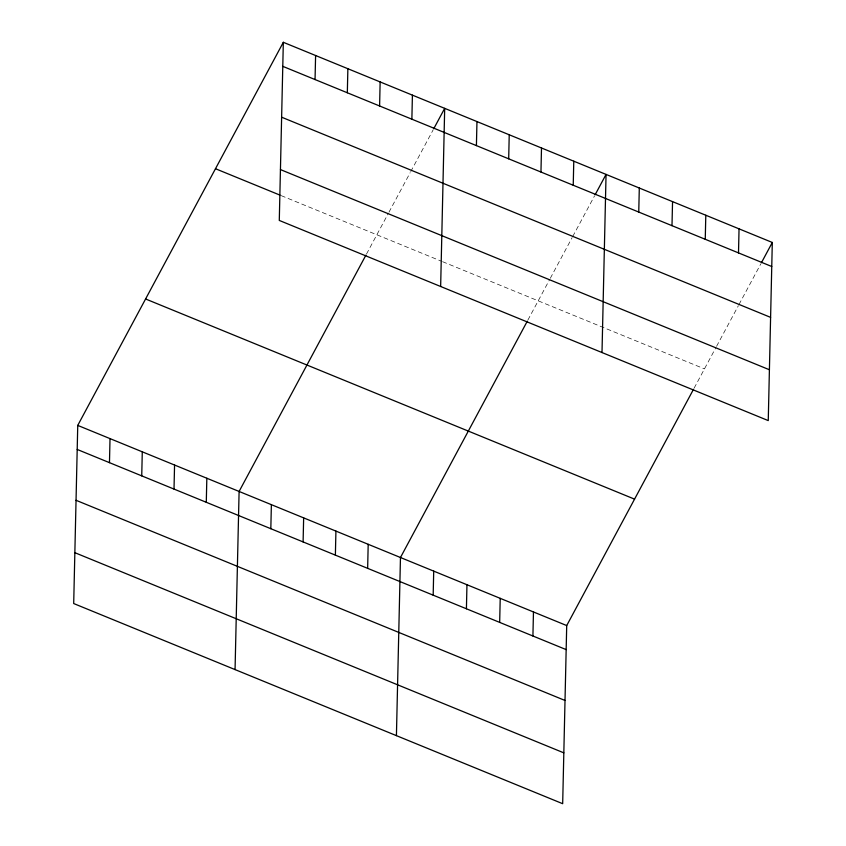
<?xml version="1.0" encoding="UTF-8"?>
<svg xmlns="http://www.w3.org/2000/svg" width="846" height="846" viewBox="0 0 846 846"><rect width="100%" height="100%" fill="white"/><g stroke="black" fill="none" stroke-linecap="round" stroke-linejoin="round"><path stroke-width="0.63" stroke-dasharray="4.23 3.17" d="M366.508 254.033L388.356 213.329M388.959 212.198L410.162 172.7M410.765 171.569L433.184 129.798M527.872 320.084L549.72 279.392M550.323 278.26L572.129 237.62M572.731 236.489L594.537 195.86M694.122 388.145L715.97 347.442M716.573 346.31L738.378 305.681M738.981 304.549L760.787 263.91M281.221 195.638L441.39 261.203M442.585 261.689L704.454 368.888"/><path stroke-width="1.27" d="M283.325 42.3L279.286 220.436L768.253 420.599L772.303 242.464L283.325 42.3L77.747 425.401L73.697 603.536L562.675 803.7L566.714 625.564L693.519 389.276M109.472 462.656L110.012 438.609M141.737 475.875L142.287 451.817M174.012 489.083L174.562 465.036M206.287 502.291L206.836 478.244M235.061 669.588L239.101 491.452L365.906 255.164M270.826 528.718L271.376 504.671M303.101 541.926L303.651 517.879M315.05 79.556L315.6 55.508M335.376 555.135L335.925 531.087M347.325 92.774L347.875 68.727M367.65 568.343L368.19 544.295M379.6 105.983L380.14 81.935M396.425 735.639L400.465 557.514L527.27 321.226M411.875 119.191L412.414 95.143M433.173 595.172L433.712 571.124M440.65 286.487L444.689 108.351L433.787 128.677M476.414 145.618L476.964 121.57M466.421 608.782L466.96 584.734M508.689 158.826L509.229 134.778M499.669 622.392L500.219 598.344M540.954 172.034L541.503 147.987M532.917 636.002L533.466 611.954M573.228 185.253L573.778 161.195M602.003 352.539L606.053 174.413L595.15 194.728M638.751 212.071L639.301 188.024M671.999 225.681L672.549 201.634M705.257 239.291L705.797 215.244M738.505 252.901L739.044 228.854M761.4 262.789L772.303 242.464M282.786 66.348L771.753 266.511M281.623 117.192L770.6 317.366M280.438 169.581L769.416 369.755M215.487 168.724L280.026 195.14M145.586 298.976L634.553 499.14M77.747 425.401L566.714 625.564M77.198 449.448L566.175 649.612M76.045 500.293L565.012 700.467M74.85 552.681L563.827 752.855"/></g></svg>
